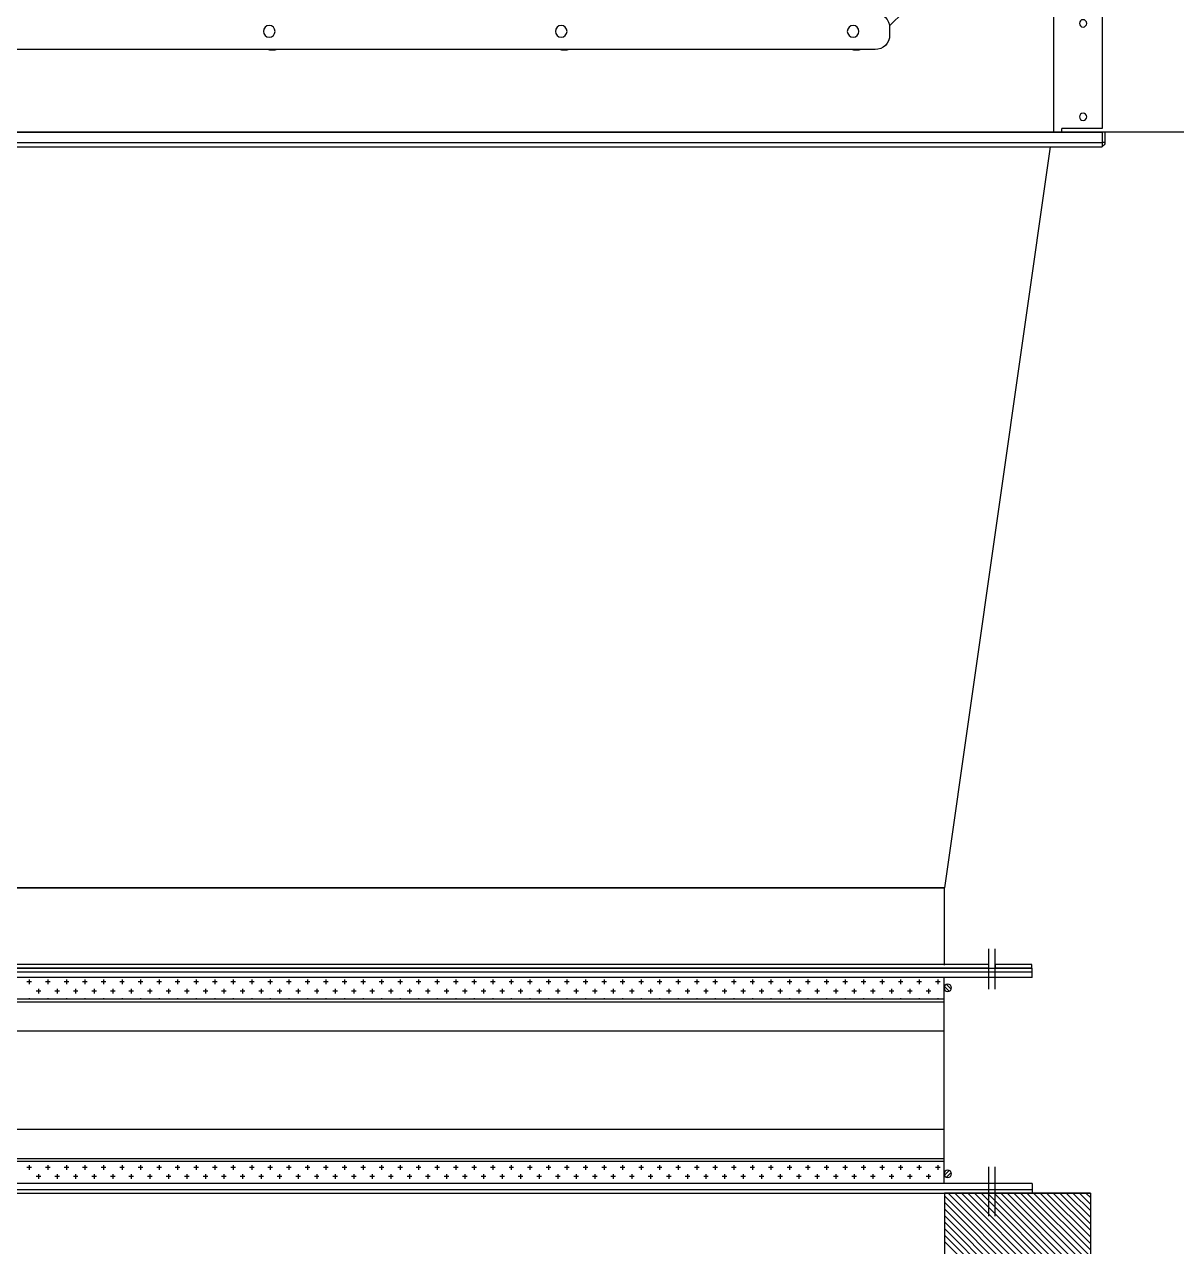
# Model space of a CAD drawing. Header units: millimetres. Extents: x -379292 to 1221486, y 92049 to 447512.
# Drawn here: x 371066 to 371855, y 213156 to 213993 of the extents above; entities that cross this region are included whole.
import ezdxf

# ---------------------------------------------------------------- set-up
doc = ezdxf.new("R2010")
doc.units = ezdxf.units.MM
doc.layers.add('05_WALL', color=3, linetype='Continuous')
doc.layers.add('_Systemair', color=3, linetype='Continuous', lineweight=30)
doc.layers.add('_Systemair Ventilation Equipments', color=7, linetype='Continuous', lineweight=30)

# ---------------------------------------------------------------- blocks, each defined once
blk = doc.blocks.new('GFL 1250')
at = {"layer": '_Systemair Ventilation Equipments', "color": 8}
for p, q in [((12063.171, 3614.684), (12063.171, 3745.784)), ((12063.421, 3614.684), (12063.421, 3745.784)), ((12057.921, 3617.734), (12057.921, 3742.734)), ((12063.221, 3617.734), (12057.921, 3617.734)), ((12063.421, 3614.684), (12063.171, 3614.684)), ((12063.171, 3611.734), (12063.171, 3614.234)), ((12063.421, 3614.234), (12063.171, 3614.234)), ((12063.421, 3611.734), (12063.421, 3614.234)), ((12063.421, 3611.734), (12063.171, 3611.734)), ((12063.421, 3611.734), (12063.171, 3611.734))]:
    blk.add_line(p, q, dxfattribs=at)
blk = doc.blocks.new('RSA 1250')
at = {"layer": '_Systemair Ventilation Equipments', "color": 8}
for p, q in [((12103.559, 3752.734), (12103.559, 3607.734)), ((12103.559, 3607.734), (12103.559, 3617.734)), ((12103.559, 3617.734), (12228.559, 3617.734)), ((12113.291, 3607.734), (12103.559, 3617.466)), ((12113.74, 3607.734), (12103.74, 3617.734)), ((12114.189, 3607.734), (12104.189, 3617.734)), ((12114.638, 3607.734), (12104.638, 3617.734)), ((12115.087, 3607.734), (12105.087, 3617.734)), ((12115.536, 3607.734), (12105.536, 3617.734)), ((12115.985, 3607.734), (12105.985, 3617.734)), ((12116.434, 3607.734), (12106.434, 3617.734)), ((12116.883, 3607.734), (12106.883, 3617.734)), ((12112.842, 3607.734), (12103.559, 3617.017)), ((12112.393, 3607.734), (12103.559, 3616.568)), ((12111.944, 3607.734), (12103.559, 3616.119)), ((12111.495, 3607.734), (12103.559, 3615.67)), ((12111.046, 3607.734), (12103.559, 3615.221)), ((12110.597, 3607.734), (12103.559, 3614.772)), ((12110.148, 3607.734), (12103.559, 3614.323)), ((12109.699, 3607.734), (12103.559, 3613.874)), ((12109.25, 3607.734), (12103.559, 3613.425)), ((12108.801, 3607.734), (12103.559, 3612.976)), ((12108.352, 3607.734), (12103.559, 3612.527)), ((12107.903, 3607.734), (12103.559, 3612.077)), ((12107.454, 3607.734), (12103.559, 3611.628)), ((12107.005, 3607.734), (12103.559, 3611.179)), ((12106.556, 3607.734), (12103.559, 3610.73)), ((12106.107, 3607.734), (12103.559, 3610.281)), ((12105.658, 3607.734), (12103.559, 3609.832)), ((12105.209, 3607.734), (12103.559, 3609.383)), ((12104.76, 3607.734), (12103.559, 3608.934)), ((12104.311, 3607.734), (12103.559, 3608.485)), ((12103.862, 3607.734), (12103.559, 3608.036)), ((12103.559, 3607.734), (12228.559, 3607.734))]:
    blk.add_line(p, q, dxfattribs=at)
blk = doc.blocks.new('EVH 1250')
at = {"layer": '_Systemair Ventilation Equipments', "color": 8}
for p, q in [((12307.229, 3748.709), (12307.229, 3611.709)), ((12307.479, 3748.709), (12307.479, 3611.709)), ((12307.879, 3611.709), (12307.879, 3748.709)), ((12321.979, 3611.709), (12321.979, 3748.709)), ((12322.379, 3748.709), (12322.379, 3611.709)), ((12322.629, 3748.709), (12322.629, 3611.709)), ((12309.352, 3617.752), (12309.352, 3742.752)), ((12309.552, 3617.752), (12309.552, 3742.752)), ((12311.552, 3617.752), (12311.552, 3742.752)), ((12318.279, 3617.752), (12318.279, 3742.752)), ((12320.279, 3617.752), (12320.279, 3742.752)), ((12320.479, 3617.752), (12320.479, 3742.752)), ((12308.012, 3680.418), (12308.33, 3680.418)), ((12308.171, 3680.259), (12308.171, 3680.577)), ((12308.806, 3679.624), (12308.806, 3679.942)), ((12309.282, 3680.418), (12309.301, 3680.418)), ((12320.712, 3680.418), (12321.03, 3680.418)), ((12320.871, 3680.259), (12320.871, 3680.577)), ((12321.506, 3679.624), (12321.506, 3679.942)), ((12321.982, 3680.418), (12322, 3680.418)), ((12308.012, 3679.148), (12308.33, 3679.148)), ((12308.171, 3678.989), (12308.171, 3679.307)), ((12308.647, 3679.783), (12308.965, 3679.783)), ((12309.282, 3679.148), (12309.301, 3679.148)), ((12320.712, 3679.148), (12321.03, 3679.148)), ((12320.871, 3678.989), (12320.871, 3679.307)), ((12321.347, 3679.783), (12321.665, 3679.783)), ((12321.982, 3679.148), (12322, 3679.148)), ((12308.647, 3678.513), (12308.965, 3678.513)), ((12308.806, 3678.354), (12308.806, 3678.672)), ((12321.347, 3678.513), (12321.665, 3678.513)), ((12321.506, 3678.354), (12321.506, 3678.672)), ((12308.012, 3677.878), (12308.33, 3677.878)), ((12308.171, 3677.719), (12308.171, 3678.037)), ((12308.806, 3677.084), (12308.806, 3677.402)), ((12309.282, 3677.878), (12309.302, 3677.878)), ((12320.712, 3677.878), (12321.03, 3677.878)), ((12320.871, 3677.719), (12320.871, 3678.037)), ((12321.506, 3677.084), (12321.506, 3677.402)), ((12321.982, 3677.878), (12322, 3677.878)), ((12308.012, 3676.608), (12308.33, 3676.608)), ((12308.171, 3676.449), (12308.171, 3676.767)), ((12308.647, 3677.243), (12308.965, 3677.243)), ((12309.282, 3676.608), (12309.303, 3676.608)), ((12320.712, 3676.608), (12321.03, 3676.608)), ((12320.871, 3676.449), (12320.871, 3676.767)), ((12321.347, 3677.243), (12321.665, 3677.243)), ((12321.982, 3676.608), (12321.999, 3676.608)), ((12308.647, 3675.973), (12308.965, 3675.973)), ((12308.806, 3675.814), (12308.806, 3676.132)), ((12321.347, 3675.973), (12321.665, 3675.973)), ((12321.506, 3675.814), (12321.506, 3676.132)), ((12308.012, 3675.338), (12308.33, 3675.338)), ((12308.171, 3675.179), (12308.171, 3675.497)), ((12308.806, 3674.544), (12308.806, 3674.862)), ((12309.282, 3675.338), (12309.304, 3675.338)), ((12320.712, 3675.338), (12321.03, 3675.338)), ((12320.871, 3675.179), (12320.871, 3675.497)), ((12321.506, 3674.544), (12321.506, 3674.862)), ((12321.982, 3675.338), (12321.999, 3675.338)), ((12308.012, 3674.068), (12308.33, 3674.068)), ((12308.171, 3673.909), (12308.171, 3674.227)), ((12308.647, 3674.703), (12308.965, 3674.703)), ((12309.282, 3674.068), (12309.305, 3674.068)), ((12320.712, 3674.068), (12321.03, 3674.068)), ((12320.871, 3673.909), (12320.871, 3674.227)), ((12321.347, 3674.703), (12321.665, 3674.703)), ((12321.982, 3674.068), (12321.998, 3674.068)), ((12308.647, 3673.433), (12308.965, 3673.433)), ((12308.806, 3673.274), (12308.806, 3673.592)), ((12321.347, 3673.433), (12321.665, 3673.433)), ((12321.506, 3673.274), (12321.506, 3673.592)), ((12308.012, 3672.798), (12308.33, 3672.798)), ((12308.171, 3672.639), (12308.171, 3672.957)), ((12309.282, 3672.798), (12309.306, 3672.798)), ((12320.712, 3672.798), (12321.03, 3672.798)), ((12320.871, 3672.639), (12320.871, 3672.957)), ((12321.982, 3672.798), (12321.998, 3672.798)), ((12308.012, 3671.528), (12308.33, 3671.528)), ((12308.171, 3671.369), (12308.171, 3671.687)), ((12308.647, 3672.163), (12308.965, 3672.163)), ((12308.806, 3672.004), (12308.806, 3672.322)), ((12309.282, 3671.528), (12309.307, 3671.528)), ((12320.712, 3671.528), (12321.03, 3671.528)), ((12320.871, 3671.369), (12320.871, 3671.687)), ((12321.347, 3672.163), (12321.665, 3672.163)), ((12321.506, 3672.004), (12321.506, 3672.322)), ((12321.982, 3671.528), (12321.998, 3671.528)), ((12308.647, 3670.893), (12308.965, 3670.893)), ((12308.806, 3670.734), (12308.806, 3671.052)), ((12321.347, 3670.893), (12321.665, 3670.893)), ((12321.506, 3670.734), (12321.506, 3671.052)), ((12308.012, 3670.258), (12308.33, 3670.258)), ((12308.171, 3670.099), (12308.171, 3670.417)), ((12309.282, 3670.258), (12309.308, 3670.258)), ((12320.712, 3670.258), (12321.03, 3670.258)), ((12320.871, 3670.099), (12320.871, 3670.417)), ((12321.982, 3670.258), (12321.997, 3670.258)), ((12308.012, 3668.988), (12308.33, 3668.988)), ((12308.171, 3668.829), (12308.171, 3669.147)), ((12308.647, 3669.623), (12308.965, 3669.623)), ((12308.806, 3669.464), (12308.806, 3669.782)), ((12309.282, 3668.988), (12309.309, 3668.988)), ((12320.712, 3668.988), (12321.03, 3668.988)), ((12320.871, 3668.829), (12320.871, 3669.147)), ((12321.347, 3669.623), (12321.665, 3669.623)), ((12321.506, 3669.464), (12321.506, 3669.782)), ((12321.982, 3668.988), (12321.997, 3668.988)), ((12308.647, 3668.353), (12308.965, 3668.353)), ((12308.806, 3668.194), (12308.806, 3668.512)), ((12321.347, 3668.353), (12321.665, 3668.353)), ((12321.506, 3668.194), (12321.506, 3668.512)), ((12308.012, 3667.718), (12308.33, 3667.718)), ((12308.171, 3667.559), (12308.171, 3667.877)), ((12309.282, 3667.718), (12309.31, 3667.718)), ((12320.712, 3667.718), (12321.03, 3667.718)), ((12320.871, 3667.559), (12320.871, 3667.877)), ((12321.982, 3667.718), (12321.996, 3667.718)), ((12308.171, 3666.289), (12308.171, 3666.607)), ((12308.647, 3667.083), (12308.965, 3667.083)), ((12308.806, 3666.924), (12308.806, 3667.242)), ((12320.871, 3666.289), (12320.871, 3666.607)), ((12321.347, 3667.083), (12321.665, 3667.083)), ((12321.506, 3666.924), (12321.506, 3667.242)), ((12308.012, 3666.448), (12308.33, 3666.448)), ((12308.647, 3665.813), (12308.965, 3665.813)), ((12308.806, 3665.654), (12308.806, 3665.972)), ((12309.282, 3666.448), (12309.312, 3666.448)), ((12320.712, 3666.448), (12321.03, 3666.448)), ((12321.347, 3665.813), (12321.665, 3665.813)), ((12321.506, 3665.654), (12321.506, 3665.972)), ((12321.982, 3666.448), (12321.996, 3666.448)), ((12308.012, 3665.178), (12308.33, 3665.178)), ((12308.171, 3665.019), (12308.171, 3665.337)), ((12309.282, 3665.178), (12309.313, 3665.178)), ((12320.712, 3665.178), (12321.03, 3665.178)), ((12320.871, 3665.019), (12320.871, 3665.337)), ((12321.982, 3665.178), (12321.995, 3665.178)), ((12308.171, 3663.749), (12308.171, 3664.067)), ((12308.647, 3664.543), (12308.965, 3664.543)), ((12308.806, 3664.384), (12308.806, 3664.702)), ((12320.871, 3663.749), (12320.871, 3664.067)), ((12321.347, 3664.543), (12321.665, 3664.543)), ((12321.506, 3664.384), (12321.506, 3664.702)), ((12308.012, 3663.908), (12308.33, 3663.908)), ((12308.647, 3663.273), (12308.965, 3663.273)), ((12308.806, 3663.114), (12308.806, 3663.432)), ((12309.282, 3663.908), (12309.314, 3663.908)), ((12320.712, 3663.908), (12321.03, 3663.908)), ((12321.347, 3663.273), (12321.665, 3663.273)), ((12321.506, 3663.114), (12321.506, 3663.432)), ((12321.982, 3663.908), (12321.995, 3663.908)), ((12308.012, 3662.638), (12308.33, 3662.638)), ((12308.171, 3662.479), (12308.171, 3662.797)), ((12309.282, 3662.638), (12309.315, 3662.638)), ((12320.712, 3662.638), (12321.03, 3662.638)), ((12320.871, 3662.479), (12320.871, 3662.797)), ((12321.982, 3662.638), (12321.994, 3662.638)), ((12308.171, 3661.209), (12308.171, 3661.527)), ((12308.647, 3662.003), (12308.965, 3662.003)), ((12308.806, 3661.844), (12308.806, 3662.162)), ((12320.871, 3661.209), (12320.871, 3661.527)), ((12321.347, 3662.003), (12321.665, 3662.003)), ((12321.506, 3661.844), (12321.506, 3662.162)), ((12308.012, 3661.368), (12308.33, 3661.368)), ((12308.647, 3660.733), (12308.965, 3660.733)), ((12308.806, 3660.574), (12308.806, 3660.892)), ((12309.282, 3661.368), (12309.316, 3661.368)), ((12320.712, 3661.368), (12321.03, 3661.368)), ((12321.347, 3660.733), (12321.665, 3660.733)), ((12321.506, 3660.574), (12321.506, 3660.892)), ((12321.982, 3661.368), (12321.994, 3661.368)), ((12308.012, 3660.098), (12308.33, 3660.098)), ((12308.171, 3659.939), (12308.171, 3660.257)), ((12309.282, 3660.098), (12309.317, 3660.098)), ((12320.712, 3660.098), (12321.03, 3660.098)), ((12320.871, 3659.939), (12320.871, 3660.257)), ((12321.982, 3660.098), (12321.994, 3660.098)), ((12308.171, 3658.669), (12308.171, 3658.987)), ((12308.647, 3659.463), (12308.965, 3659.463)), ((12308.806, 3659.304), (12308.806, 3659.622)), ((12320.871, 3658.669), (12320.871, 3658.987)), ((12321.347, 3659.463), (12321.665, 3659.463)), ((12321.506, 3659.304), (12321.506, 3659.622)), ((12308.012, 3658.828), (12308.33, 3658.828)), ((12308.647, 3658.193), (12308.965, 3658.193)), ((12308.806, 3658.034), (12308.806, 3658.352)), ((12309.282, 3658.828), (12309.318, 3658.828)), ((12320.712, 3658.828), (12321.03, 3658.828)), ((12321.347, 3658.193), (12321.665, 3658.193)), ((12321.506, 3658.034), (12321.506, 3658.352)), ((12321.982, 3658.828), (12321.993, 3658.828)), ((12308.012, 3657.558), (12308.33, 3657.558)), ((12308.171, 3657.399), (12308.171, 3657.717)), ((12309.282, 3657.558), (12309.319, 3657.558)), ((12320.712, 3657.558), (12321.03, 3657.558)), ((12320.871, 3657.399), (12320.871, 3657.717)), ((12321.982, 3657.558), (12321.993, 3657.558)), ((12308.171, 3656.129), (12308.171, 3656.447)), ((12308.647, 3656.923), (12308.965, 3656.923)), ((12308.806, 3656.764), (12308.806, 3657.082)), ((12320.871, 3656.129), (12320.871, 3656.447)), ((12321.347, 3656.923), (12321.665, 3656.923)), ((12321.506, 3656.764), (12321.506, 3657.082)), ((12308.012, 3656.288), (12308.33, 3656.288)), ((12308.647, 3655.653), (12308.965, 3655.653)), ((12308.806, 3655.494), (12308.806, 3655.812)), ((12309.282, 3656.288), (12309.32, 3656.288)), ((12320.712, 3656.288), (12321.03, 3656.288)), ((12321.347, 3655.653), (12321.665, 3655.653)), ((12321.506, 3655.494), (12321.506, 3655.812)), ((12321.982, 3656.288), (12321.992, 3656.288)), ((12308.012, 3655.018), (12308.33, 3655.018)), ((12308.171, 3654.859), (12308.171, 3655.177)), ((12309.282, 3655.018), (12309.321, 3655.018)), ((12320.712, 3655.018), (12321.03, 3655.018)), ((12320.871, 3654.859), (12320.871, 3655.177)), ((12321.982, 3655.018), (12321.992, 3655.018)), ((12308.647, 3654.383), (12308.965, 3654.383)), ((12308.806, 3654.224), (12308.806, 3654.542)), ((12321.347, 3654.383), (12321.665, 3654.383)), ((12321.506, 3654.224), (12321.506, 3654.542)), ((12308.012, 3653.748), (12308.33, 3653.748)), ((12308.171, 3653.589), (12308.171, 3653.907)), ((12308.647, 3653.113), (12308.965, 3653.113)), ((12308.806, 3652.954), (12308.806, 3653.272)), ((12309.282, 3653.748), (12309.322, 3653.748)), ((12320.712, 3653.748), (12321.03, 3653.748)), ((12320.871, 3653.589), (12320.871, 3653.907)), ((12321.347, 3653.113), (12321.665, 3653.113)), ((12321.506, 3652.954), (12321.506, 3653.272)), ((12321.982, 3653.748), (12321.991, 3653.748)), ((12308.012, 3652.478), (12308.33, 3652.478)), ((12308.171, 3652.319), (12308.171, 3652.637)), ((12309.282, 3652.478), (12309.323, 3652.478)), ((12320.712, 3652.478), (12321.03, 3652.478)), ((12320.871, 3652.319), (12320.871, 3652.637)), ((12321.982, 3652.478), (12321.991, 3652.478)), ((12308.647, 3651.843), (12308.965, 3651.843)), ((12308.806, 3651.684), (12308.806, 3652.002)), ((12321.347, 3651.843), (12321.665, 3651.843)), ((12321.506, 3651.684), (12321.506, 3652.002)), ((12308.012, 3651.208), (12308.33, 3651.208)), ((12308.171, 3651.049), (12308.171, 3651.367)), ((12308.647, 3650.573), (12308.965, 3650.573)), ((12308.806, 3650.414), (12308.806, 3650.732)), ((12309.282, 3651.208), (12309.324, 3651.208)), ((12320.712, 3651.208), (12321.03, 3651.208)), ((12320.871, 3651.049), (12320.871, 3651.367)), ((12321.347, 3650.573), (12321.665, 3650.573)), ((12321.506, 3650.414), (12321.506, 3650.732)), ((12321.982, 3651.208), (12321.991, 3651.208)), ((12308.012, 3649.938), (12308.33, 3649.938)), ((12308.171, 3649.779), (12308.171, 3650.097)), ((12309.282, 3649.938), (12309.325, 3649.938)), ((12320.712, 3649.938), (12321.03, 3649.938)), ((12320.871, 3649.779), (12320.871, 3650.097)), ((12321.982, 3649.938), (12321.99, 3649.938)), ((12308.647, 3649.303), (12308.965, 3649.303)), ((12308.806, 3649.144), (12308.806, 3649.462)), ((12321.347, 3649.303), (12321.665, 3649.303)), ((12321.506, 3649.144), (12321.506, 3649.462)), ((12308.012, 3648.668), (12308.33, 3648.668)), ((12308.171, 3648.509), (12308.171, 3648.827)), ((12308.806, 3647.874), (12308.806, 3648.192)), ((12309.282, 3648.668), (12309.326, 3648.668)), ((12320.712, 3648.668), (12321.03, 3648.668)), ((12320.871, 3648.509), (12320.871, 3648.827)), ((12321.506, 3647.874), (12321.506, 3648.192)), ((12321.982, 3648.668), (12321.99, 3648.668)), ((12308.012, 3647.398), (12308.33, 3647.398)), ((12308.171, 3647.239), (12308.171, 3647.557)), ((12308.647, 3648.033), (12308.965, 3648.033)), ((12309.282, 3647.398), (12309.327, 3647.398)), ((12320.712, 3647.398), (12321.03, 3647.398)), ((12320.871, 3647.239), (12320.871, 3647.557)), ((12321.347, 3648.033), (12321.665, 3648.033)), ((12321.982, 3647.398), (12321.989, 3647.398)), ((12308.647, 3646.763), (12308.965, 3646.763)), ((12308.806, 3646.604), (12308.806, 3646.922)), ((12321.347, 3646.763), (12321.665, 3646.763)), ((12321.506, 3646.604), (12321.506, 3646.922)), ((12308.012, 3646.128), (12308.33, 3646.128)), ((12308.171, 3645.969), (12308.171, 3646.287)), ((12308.806, 3645.334), (12308.806, 3645.652)), ((12309.282, 3646.128), (12309.328, 3646.128)), ((12320.712, 3646.128), (12321.03, 3646.128)), ((12320.871, 3645.969), (12320.871, 3646.287)), ((12321.506, 3645.334), (12321.506, 3645.652)), ((12321.982, 3646.128), (12321.989, 3646.128)), ((12308.012, 3644.858), (12308.33, 3644.858)), ((12308.171, 3644.699), (12308.171, 3645.017)), ((12308.647, 3645.493), (12308.965, 3645.493)), ((12309.282, 3644.858), (12309.329, 3644.858)), ((12320.712, 3644.858), (12321.03, 3644.858)), ((12320.871, 3644.699), (12320.871, 3645.017)), ((12321.347, 3645.493), (12321.665, 3645.493)), ((12321.982, 3644.858), (12321.988, 3644.858)), ((12308.647, 3644.223), (12308.965, 3644.223)), ((12308.806, 3644.064), (12308.806, 3644.382)), ((12321.347, 3644.223), (12321.665, 3644.223)), ((12321.506, 3644.064), (12321.506, 3644.382)), ((12308.012, 3643.588), (12308.33, 3643.588)), ((12308.171, 3643.429), (12308.171, 3643.747)), ((12308.806, 3642.794), (12308.806, 3643.112)), ((12309.282, 3643.588), (12309.33, 3643.588)), ((12320.712, 3643.588), (12321.03, 3643.588)), ((12320.871, 3643.429), (12320.871, 3643.747)), ((12321.506, 3642.794), (12321.506, 3643.112)), ((12321.982, 3643.588), (12321.988, 3643.588)), ((12308.012, 3642.318), (12308.33, 3642.318)), ((12308.171, 3642.159), (12308.171, 3642.477)), ((12308.647, 3642.953), (12308.965, 3642.953)), ((12309.282, 3642.318), (12309.331, 3642.318)), ((12320.712, 3642.318), (12321.03, 3642.318)), ((12320.871, 3642.159), (12320.871, 3642.477)), ((12321.347, 3642.953), (12321.665, 3642.953)), ((12321.982, 3642.318), (12321.988, 3642.318)), ((12308.647, 3641.683), (12308.965, 3641.683)), ((12308.806, 3641.524), (12308.806, 3641.842)), ((12321.347, 3641.683), (12321.665, 3641.683)), ((12321.506, 3641.524), (12321.506, 3641.842)), ((12308.012, 3641.048), (12308.33, 3641.048)), ((12308.171, 3640.889), (12308.171, 3641.207)), ((12308.806, 3640.254), (12308.806, 3640.572)), ((12309.282, 3641.048), (12309.332, 3641.048)), ((12320.712, 3641.048), (12321.03, 3641.048)), ((12320.871, 3640.889), (12320.871, 3641.207)), ((12321.506, 3640.254), (12321.506, 3640.572)), ((12321.982, 3641.048), (12321.987, 3641.048)), ((12308.012, 3639.778), (12308.33, 3639.778)), ((12308.171, 3639.619), (12308.171, 3639.937)), ((12308.647, 3640.413), (12308.965, 3640.413)), ((12309.282, 3639.778), (12309.333, 3639.778)), ((12320.712, 3639.778), (12321.03, 3639.778)), ((12320.871, 3639.619), (12320.871, 3639.937)), ((12321.347, 3640.413), (12321.665, 3640.413)), ((12321.982, 3639.778), (12321.987, 3639.778)), ((12308.647, 3639.143), (12308.965, 3639.143)), ((12308.806, 3638.984), (12308.806, 3639.302)), ((12321.347, 3639.143), (12321.665, 3639.143)), ((12321.506, 3638.984), (12321.506, 3639.302)), ((12308.012, 3638.508), (12308.33, 3638.508)), ((12308.171, 3638.349), (12308.171, 3638.667)), ((12308.806, 3637.714), (12308.806, 3638.032)), ((12309.282, 3638.508), (12309.334, 3638.508)), ((12320.712, 3638.508), (12321.03, 3638.508)), ((12320.871, 3638.349), (12320.871, 3638.667)), ((12321.506, 3637.714), (12321.506, 3638.032)), ((12321.982, 3638.508), (12321.986, 3638.508)), ((12308.012, 3637.238), (12308.33, 3637.238)), ((12308.171, 3637.079), (12308.171, 3637.397)), ((12308.647, 3637.873), (12308.965, 3637.873)), ((12309.282, 3637.238), (12309.335, 3637.238)), ((12320.712, 3637.238), (12321.03, 3637.238)), ((12320.871, 3637.079), (12320.871, 3637.397)), ((12321.347, 3637.873), (12321.665, 3637.873)), ((12321.982, 3637.238), (12321.986, 3637.238)), ((12308.647, 3636.603), (12308.965, 3636.603)), ((12308.806, 3636.444), (12308.806, 3636.762)), ((12321.347, 3636.603), (12321.665, 3636.603)), ((12321.506, 3636.444), (12321.506, 3636.762)), ((12308.012, 3635.968), (12308.33, 3635.968)), ((12308.171, 3635.809), (12308.171, 3636.127)), ((12309.282, 3635.968), (12309.336, 3635.968)), ((12320.712, 3635.968), (12321.03, 3635.968)), ((12320.871, 3635.809), (12320.871, 3636.127)), ((12321.982, 3635.968), (12321.985, 3635.968)), ((12308.012, 3634.698), (12308.33, 3634.698)), ((12308.171, 3634.539), (12308.171, 3634.857)), ((12308.647, 3635.333), (12308.965, 3635.333)), ((12308.806, 3635.174), (12308.806, 3635.492)), ((12309.282, 3634.698), (12309.337, 3634.698)), ((12320.712, 3634.698), (12321.03, 3634.698)), ((12320.871, 3634.539), (12320.871, 3634.857)), ((12321.347, 3635.333), (12321.665, 3635.333)), ((12321.506, 3635.174), (12321.506, 3635.492)), ((12321.982, 3634.698), (12321.985, 3634.698)), ((12308.647, 3634.063), (12308.965, 3634.063)), ((12308.806, 3633.904), (12308.806, 3634.222)), ((12321.347, 3634.063), (12321.665, 3634.063)), ((12321.506, 3633.904), (12321.506, 3634.222)), ((12308.012, 3633.428), (12308.33, 3633.428)), ((12308.171, 3633.269), (12308.171, 3633.587)), ((12309.282, 3633.428), (12309.338, 3633.428)), ((12320.712, 3633.428), (12321.03, 3633.428)), ((12320.871, 3633.269), (12320.871, 3633.587)), ((12321.982, 3633.428), (12321.985, 3633.428)), ((12308.012, 3632.158), (12308.33, 3632.158)), ((12308.171, 3631.999), (12308.171, 3632.317)), ((12308.647, 3632.793), (12308.965, 3632.793)), ((12308.806, 3632.634), (12308.806, 3632.952)), ((12309.282, 3632.158), (12309.339, 3632.158)), ((12320.712, 3632.158), (12321.03, 3632.158)), ((12320.871, 3631.999), (12320.871, 3632.317)), ((12321.347, 3632.793), (12321.665, 3632.793)), ((12321.506, 3632.634), (12321.506, 3632.952)), ((12321.982, 3632.158), (12321.984, 3632.158)), ((12308.647, 3631.523), (12308.965, 3631.523)), ((12308.806, 3631.364), (12308.806, 3631.682)), ((12321.347, 3631.523), (12321.665, 3631.523)), ((12321.506, 3631.364), (12321.506, 3631.682)), ((12308.012, 3630.888), (12308.33, 3630.888)), ((12308.171, 3630.729), (12308.171, 3631.047)), ((12309.282, 3630.888), (12309.34, 3630.888)), ((12320.712, 3630.888), (12321.03, 3630.888)), ((12320.871, 3630.729), (12320.871, 3631.047)), ((12321.982, 3630.888), (12321.984, 3630.888)), ((12308.171, 3629.459), (12308.171, 3629.777)), ((12308.647, 3630.253), (12308.965, 3630.253)), ((12308.806, 3630.094), (12308.806, 3630.412)), ((12320.871, 3629.459), (12320.871, 3629.777)), ((12321.347, 3630.253), (12321.665, 3630.253)), ((12321.506, 3630.094), (12321.506, 3630.412)), ((12308.012, 3629.618), (12308.33, 3629.618)), ((12308.647, 3628.983), (12308.965, 3628.983)), ((12308.806, 3628.824), (12308.806, 3629.142)), ((12309.282, 3629.618), (12309.341, 3629.618)), ((12320.712, 3629.618), (12321.03, 3629.618)), ((12321.347, 3628.983), (12321.665, 3628.983)), ((12321.506, 3628.824), (12321.506, 3629.142)), ((12321.982, 3629.618), (12321.983, 3629.618)), ((12308.012, 3628.348), (12308.33, 3628.348)), ((12308.171, 3628.189), (12308.171, 3628.507)), ((12309.282, 3628.348), (12309.342, 3628.348)), ((12320.712, 3628.348), (12321.03, 3628.348)), ((12320.871, 3628.189), (12320.871, 3628.507)), ((12321.982, 3628.348), (12321.983, 3628.348)), ((12308.171, 3626.919), (12308.171, 3627.237)), ((12308.647, 3627.713), (12308.965, 3627.713)), ((12308.806, 3627.554), (12308.806, 3627.872)), ((12320.871, 3626.919), (12320.871, 3627.237)), ((12321.347, 3627.713), (12321.665, 3627.713)), ((12321.506, 3627.554), (12321.506, 3627.872)), ((12308.012, 3627.078), (12308.33, 3627.078)), ((12308.647, 3626.443), (12308.965, 3626.443)), ((12308.806, 3626.284), (12308.806, 3626.602)), ((12309.282, 3627.078), (12309.343, 3627.078)), ((12320.712, 3627.078), (12321.03, 3627.078)), ((12321.347, 3626.443), (12321.665, 3626.443)), ((12321.506, 3626.284), (12321.506, 3626.602)), ((12308.012, 3625.808), (12308.33, 3625.808)), ((12308.171, 3625.649), (12308.171, 3625.967)), ((12309.282, 3625.808), (12309.344, 3625.808)), ((12320.712, 3625.808), (12321.03, 3625.808)), ((12320.871, 3625.649), (12320.871, 3625.967)), ((12308.171, 3624.379), (12308.171, 3624.697)), ((12308.647, 3625.173), (12308.965, 3625.173)), ((12308.806, 3625.014), (12308.806, 3625.332)), ((12320.871, 3624.379), (12320.871, 3624.697)), ((12321.347, 3625.173), (12321.665, 3625.173)), ((12321.506, 3625.014), (12321.506, 3625.332)), ((12308.012, 3624.538), (12308.33, 3624.538)), ((12308.647, 3623.903), (12308.965, 3623.903)), ((12308.806, 3623.744), (12308.806, 3624.062)), ((12309.282, 3624.538), (12309.345, 3624.538)), ((12320.712, 3624.538), (12321.03, 3624.538)), ((12321.347, 3623.903), (12321.665, 3623.903)), ((12321.506, 3623.744), (12321.506, 3624.062)), ((12308.012, 3623.268), (12308.33, 3623.268)), ((12308.171, 3623.109), (12308.171, 3623.427)), ((12309.282, 3623.268), (12309.346, 3623.268)), ((12320.712, 3623.268), (12321.03, 3623.268)), ((12320.871, 3623.109), (12320.871, 3623.427)), ((12308.171, 3621.839), (12308.171, 3622.157)), ((12308.647, 3622.633), (12308.965, 3622.633)), ((12308.806, 3622.474), (12308.806, 3622.792)), ((12320.871, 3621.839), (12320.871, 3622.157)), ((12321.347, 3622.633), (12321.665, 3622.633)), ((12321.506, 3622.474), (12321.506, 3622.792)), ((12308.012, 3621.998), (12308.33, 3621.998)), ((12308.647, 3621.363), (12308.965, 3621.363)), ((12308.806, 3621.204), (12308.806, 3621.522)), ((12309.282, 3621.998), (12309.347, 3621.998)), ((12320.712, 3621.998), (12321.03, 3621.998)), ((12321.347, 3621.363), (12321.665, 3621.363)), ((12321.506, 3621.204), (12321.506, 3621.522)), ((12308.012, 3620.728), (12308.33, 3620.728)), ((12308.171, 3620.569), (12308.171, 3620.887)), ((12309.282, 3620.728), (12309.348, 3620.728)), ((12320.712, 3620.728), (12321.03, 3620.728)), ((12320.871, 3620.569), (12320.871, 3620.887)), ((12308.171, 3619.299), (12308.171, 3619.617)), ((12308.647, 3620.093), (12308.965, 3620.093)), ((12308.806, 3619.934), (12308.806, 3620.252)), ((12320.871, 3619.299), (12320.871, 3619.617)), ((12321.347, 3620.093), (12321.665, 3620.093)), ((12321.506, 3619.934), (12321.506, 3620.252)), ((12308.012, 3619.458), (12308.33, 3619.458)), ((12308.647, 3618.823), (12308.965, 3618.823)), ((12308.806, 3618.664), (12308.806, 3618.982)), ((12309.282, 3619.458), (12309.349, 3619.458)), ((12320.712, 3619.458), (12321.03, 3619.458)), ((12321.347, 3618.823), (12321.665, 3618.823)), ((12321.506, 3618.664), (12321.506, 3618.982)), ((12308.012, 3618.188), (12308.33, 3618.188)), ((12308.171, 3618.029), (12308.171, 3618.347)), ((12309.282, 3618.188), (12309.35, 3618.188)), ((12320.712, 3618.188), (12321.03, 3618.188)), ((12320.871, 3618.029), (12320.871, 3618.347)), ((12321.979, 3617.752), (12307.879, 3617.752)), ((12308.671, 3617.269), (12308.347, 3617.593)), ((12308.812, 3617.41), (12308.488, 3617.735)), ((12321.075, 3617.41), (12321.399, 3617.735)), ((12321.217, 3617.269), (12321.541, 3617.593)), ((12308.677, 3614.696), (12305.91, 3614.696)), ((12324.204, 3614.696), (12320.835, 3614.696)), ((12308.677, 3614.259), (12305.91, 3614.259)), ((12324.204, 3614.259), (12320.835, 3614.259)), ((12307.879, 3611.709), (12307.229, 3611.709)), ((12307.879, 3611.709), (12307.229, 3611.709)), ((12321.979, 3611.709), (12322.629, 3611.709)), ((12321.979, 3611.709), (12322.629, 3611.709))]:
    blk.add_line(p, q, dxfattribs=at)
for centre in [(12308.579, 3617.502), (12321.308, 3617.502)]:
    blk.add_circle(centre, 0.25, dxfattribs=at)
blk = doc.blocks.new('red1250')
at = {"layer": '_Systemair', "color": 8}
for p, q in [((15507.496, 2064.584), (15507.496, 1939.584)), ((15558.246, 2064.584), (15558.246, 1939.584)), ((15507.496, 1939.584), (15507.496, 1932.334)), ((15507.496, 1932.334), (15558.246, 1939.584))]:
    blk.add_line(p, q, dxfattribs=at)
blk = doc.blocks.new('GDD 1250')
at = {"layer": '_Systemair Ventilation Equipments', "color": 8, "linetype": 'Continuous'}
for p, q in [((12647.323, 1429.511), (12647.323, 1282.911)), ((12648.023, 1429.511), (12648.023, 1282.911)), ((12648.323, 1429.511), (12648.323, 1282.911)), ((12641.671, 1298.459), (12641.671, 1421.459)), ((12637.38, 1294.797), (12640.05, 1297.466)), ((12640.171, 1297.459), (12640.671, 1297.459)), ((12647.323, 1286.211), (12626.023, 1286.211)), ((12647.323, 1285.671), (12647.073, 1285.671)), ((12647.073, 1282.911), (12647.073, 1285.671)), ((12626.273, 1282.911), (12647.073, 1282.911)), ((12647.323, 1282.911), (12648.323, 1282.911)), ((12647.323, 1282.711), (12647.323, 1282.911)), ((12647.323, 1282.711), (12648.023, 1282.711)), ((12648.023, 1282.711), (12648.023, 1282.911))]:
    blk.add_line(p, q, dxfattribs=at)
for centre, radius in [((12640.421, 1339.959), 0.4), ((12640.421, 1319.959), 0.4), ((12640.421, 1299.959), 0.4), ((12639.873, 1284.211), 0.25), ((12646.273, 1284.211), 0.25)]:
    blk.add_circle(centre, radius, dxfattribs=at)
for centre, radius, start, end in [((12640.209, 1339.746), 1.5, 347.17422, 12.81599), ((12640.209, 1319.746), 1.5, 347.17422, 12.81599), ((12640.209, 1299.746), 1.5, 347.17422, 12.81599), ((12640.171, 1298.459), 1, 180, 270), ((12640.671, 1298.459), 1, 270, 0), ((12648.023, 1283.011), 0.3, 270, 340.70248)]:
    blk.add_arc(centre, radius, start, end, dxfattribs=at)
blk = doc.blocks.new('OtoParkBodrumKatMimari')
at = {"layer": '05_WALL', "color": 8, "flags": 128}
blk.add_lwpolyline([(93350, 113100), (88350, 113100), (88350, 108100)], dxfattribs=at)
at = {"layer": '_Systemair', "color": 7, "xscale": -10, "yscale": 10, "zscale": 10, "rotation": 89.99999999999997}
blk.add_blockref('red1250', (109964.48, 268164.96), dxfattribs=at)
at = {"layer": '_Systemair Ventilation Equipments', "xscale": -10, "yscale": 10, "zscale": 10, "rotation": 89.99999999999997}
for name, p in [('GDD 1250', (103505.75, 239573.23)), ('GFL 1250', (126745.98, 233161.71)), ('EVH 1250', (126745.98, 235599.79))]:
    blk.add_blockref(name, p, dxfattribs=at)
at = {"layer": '_Systemair Ventilation Equipments', "color": 8, "xscale": -10, "yscale": 10, "zscale": 10, "rotation": 89.99999999999997}
blk.add_blockref('RSA 1250', (126745.98, 233409.09), dxfattribs=at)

msp = doc.modelspace()

# ---------------------------------------------------------------- block references
at = {"color": 8}
msp.add_blockref('OtoParkBodrumKatMimari', (281127.61, 100818.76), dxfattribs=at)

doc.saveas('drawing.dxf')
